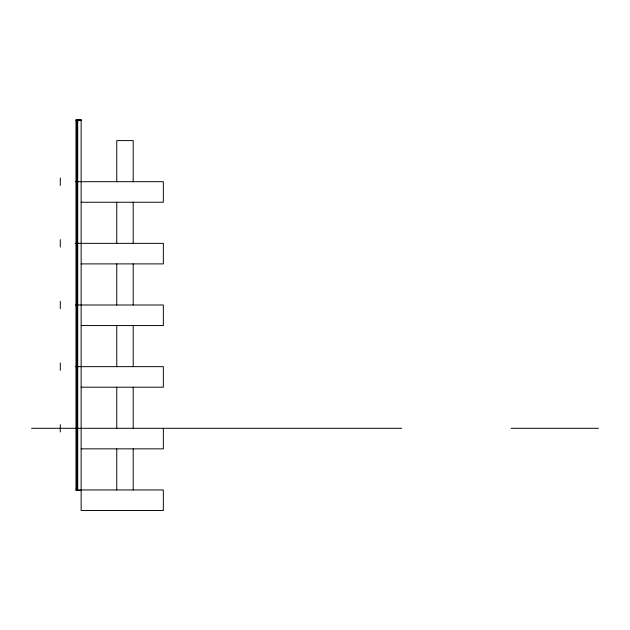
<?xml version="1.0" encoding="UTF-8"?>
<svg xmlns="http://www.w3.org/2000/svg" width="630" height="630" viewBox="0 0 630 630"><rect width="100%" height="100%" fill="white"/><g stroke="black" fill="none" stroke-linecap="round" stroke-linejoin="round"><path stroke-width="0.94" d="M76.687 119.913L76.002 119.913L76.002 490.085L76.687 490.085M76.002 120.046L81.144 120.046M76.002 120.18L76.687 120.18M77.033 120.322L77.718 120.322M77.718 120.598L81.144 120.598M77.033 181.424L77.718 181.424M76.002 181.558L76.687 181.558M76.002 181.7L163.343 181.7L163.343 202.246L81.144 202.246M76.002 181.834L76.687 181.834M77.033 181.976L77.718 181.976M77.033 243.078L77.718 243.078M76.002 243.211L76.687 243.211M76.002 243.345L163.343 243.345L163.343 263.899L81.144 263.899M76.002 243.487L76.687 243.487M77.033 243.621L77.718 243.621M77.033 304.723L77.718 304.723M76.002 304.865L76.687 304.865M76.002 304.999L163.343 304.999L163.343 325.552L81.144 325.552M76.002 305.133L76.687 305.133M77.033 305.274L77.718 305.274M77.033 366.377L77.718 366.377M76.002 366.51L76.687 366.51M76.002 366.652L163.343 366.652L163.343 387.198L81.144 387.198M76.002 366.786L76.687 366.786M77.033 366.92L77.718 366.92M77.033 428.03L77.718 428.03M76.002 428.164L76.687 428.164M31.5 428.298L401.68 428.298M511.158 428.298L598.5 428.298M76.002 428.439L76.687 428.439M77.033 428.573L77.718 428.573M81.144 448.851L163.343 448.851L163.343 428.298M77.033 489.675L77.718 489.675M76.002 489.817L76.687 489.817M76.002 489.951L163.343 489.951L163.343 510.497L81.144 510.497L81.144 119.503L76.687 119.503L76.687 490.502L81.144 490.502M133.198 181.7L133.198 140.6L116.763 140.6L116.763 181.7M133.198 202.246L133.198 243.345M133.198 263.899L133.198 304.999M133.198 325.552L133.198 366.652M133.198 387.198L133.198 428.298M133.198 448.851L133.198 489.951M116.763 202.246L116.763 243.345M116.763 263.899L116.763 304.999M116.763 325.552L116.763 366.652M116.763 387.198L116.763 428.298M116.763 448.851L116.763 489.951M77.718 120.046L77.718 489.951M77.033 120.046L77.033 489.951M60.291 177.999L60.291 185.393M60.291 239.652L60.291 247.047M60.291 301.298L60.291 308.7M60.291 362.951L60.291 370.345M60.291 424.604L60.291 431.999"/></g></svg>
